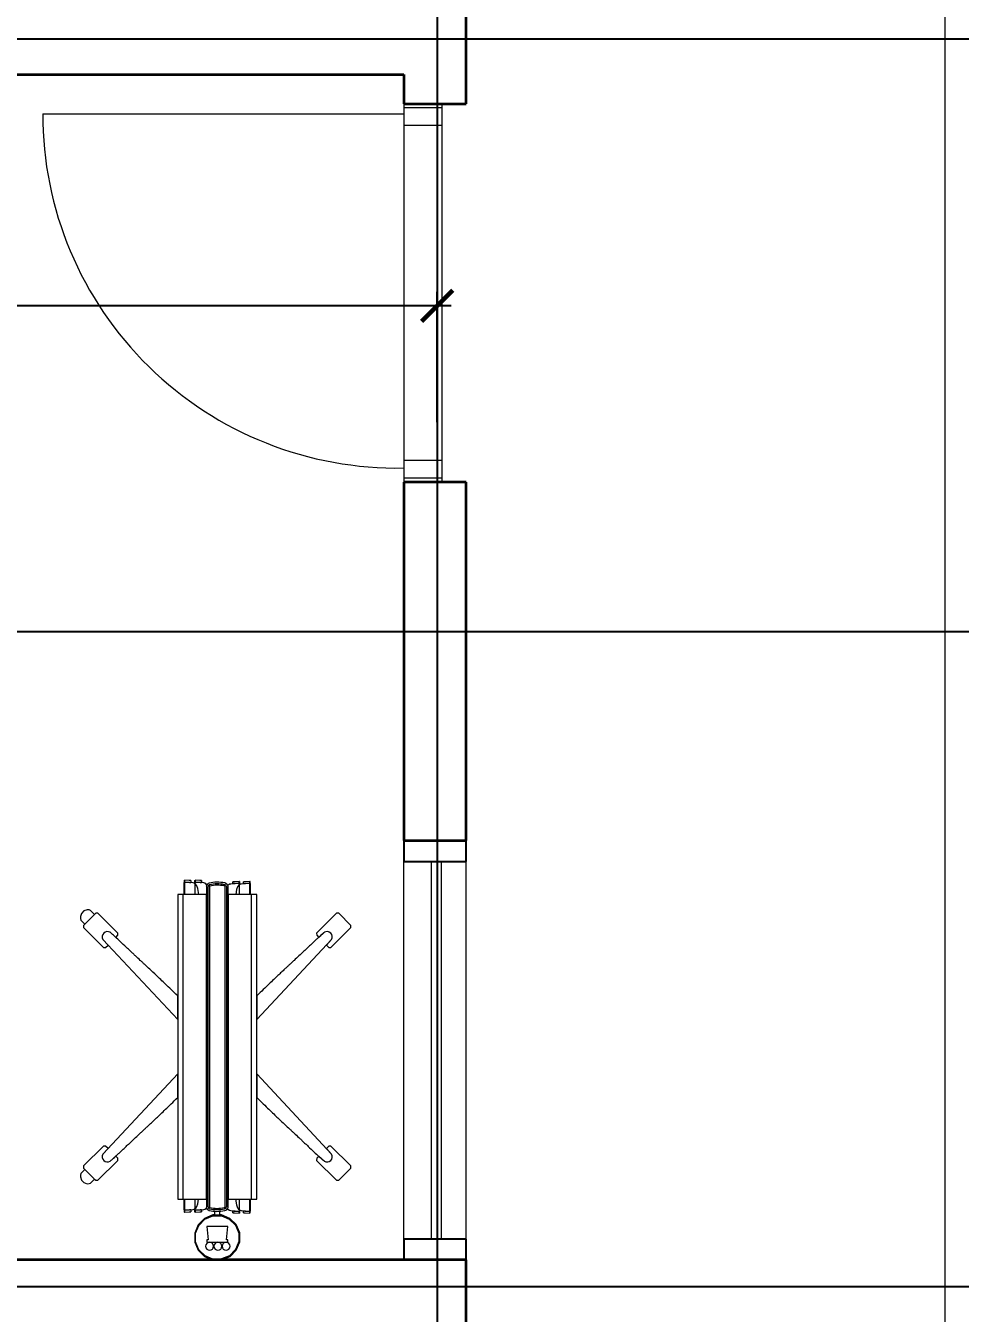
# Model space of a CAD drawing. Header units: inches. Extents: x -6 to 158, y 10 to 161.
# Drawn here: x 30.152 to 32.398, y 88.905 to 92.001 of the extents above; entities that cross this region are included whole.
import ezdxf

# ---------------------------------------------------------------- set-up
doc = ezdxf.new("R2010")
doc.units = ezdxf.units.IN
doc.header["$MEASUREMENT"] = 0
doc.linetypes.add('IMPORT-AI-Linetype-8', pattern=[7811.371918, 4882.107551, -976.421456, 976.421456, -976.421456])
for name, color, linetype, lineweight in [('A-DETL-GENF', 92, 'Continuous', 9), ('A-DOOR', 2, 'Continuous', 9), ('A-GLAZ-CURT', 2, 'Continuous', 9), ('A-GLAZ-CWMG', 2, 'Continuous', 9), ('A-WALL', 5, 'Continuous', 9), ('G-ANNO-SYMB', 111, 'Continuous', 9), ('I-FURN', 2, 'Continuous', 9)]:
    doc.layers.add(name, color=color, linetype=linetype, lineweight=lineweight)
doc.layers.add('HATCH ACERA QUIRIBI', color=33, linetype='FENCELINE1')
doc.layers.add('ZUCA-EJES', color=251, linetype='Continuous')
doc.layers.add('Sector terreno natural', color=7, linetype='Continuous', lineweight=13, true_color=0xa28c7c)
doc.styles.add('DETALLES$0$DETALLES$0$TEXTO GENERAL', font='romans.shx')
doc.linetypes.add('FENCELINE1', pattern='A,0.25,-0.1,[133,ltypeshp.shx,S=0.1,R=0,X=-0.1,Y=0],-0.1,1', length=1.45)
doc.dimstyles.new('DISTRIBUCIÓN$0$PLANTA ARQUITECTONICA$0$STANDARD', dxfattribs={"dimscale": 0, "dimtxt": 0.1, "dimasz": 0.075, "dimexe": 0.0333, "dimexo": 0.0333, "dimgap": 0.0333, "dimtad": 0, "dimtih": 1, "dimtoh": 1, "dimzin": 0, "dimdsep": 46, "dimtxsty": 'DETALLES$0$DETALLES$0$TEXTO GENERAL', "dimblk": 'DISTRIBUCIÓN$0$PLANTA ARQUITECTONICA$0$_ARCHTICK', "dimcen": 0.0333, "dimdle": 0.0333, "dimclrd": 124, "dimclre": 124, "dimclrt": 1, "dimaunit": 1, "dimadec": 0, "dimazin": 0, "dimtfac": 1, "dimtix": 1, "dimtmove": 2, "dimatfit": 3, "dimfxl": 2, "dimtolj": 1, "dimtzin": 0, "dimarcsym": 0})

# ---------------------------------------------------------------- blocks, each defined once
blk = doc.blocks.new('Doors_Door-sets_JELD-WEN_Interior_HP_FS12_FCore_Single_1_0 - 890 x 2090 mm - M9 x M21-327305-Level 1')
at = {"layer": 'A-DETL-GENF', "color": 1}
for p, q in [((430.8, 942.8), (430.8, 75)), ((-403, 75), (-445, 75)), ((-445, 75), (-445, -17)), ((415, 75), (-415, 75)), ((-403, -17), (-403, 75)), ((403, 75), (403, -17)), ((445, 75), (403, 75)), ((445, -17), (445, 75)), ((-445, -17), (-403, -17)), ((-415, -17), (415, -17)), ((403, -17), (445, -17))]:
    blk.add_line(p, q, dxfattribs=at)
blk.add_arc((430.3, 91.5), 851.3, 89.9663, 181.1106, dxfattribs=at)
at = {"layer": 'A-DOOR', "color": 1, "lineweight": 18}
for p, q in [((-445, 75), (-455, 75)), ((-455, 75), (-455, -17)), ((455, 75), (445, 75)), ((455, -17), (455, 75)), ((-455, -17), (-445, -17)), ((445, -17), (455, -17))]:
    blk.add_line(p, q, dxfattribs=at)
blk = doc.blocks.new('HermanMiller_Exclave_EXSB_SmallBoards1 - Eco Board Writeable Pkg 4-V8-Level 1')
at = {"layer": 'I-FURN', "color": 251}
for p, q in [((6.5, -26.1), (5.2, -47)), ((7, -23.5), (6.5, -26.1)), ((7, -23.5), (6.5, -26.1)), ((9.9, -19.6), (7, -23.5)), ((9.9, -19.6), (7, -23.5)), ((11.6, -18.4), (9.9, -19.6)), ((790.8, -23.5), (788, -19.6)), ((790.8, -23.5), (788, -19.6)), ((791.4, -26.1), (790.8, -23.4)), ((791.4, -26.1), (790.8, -23.5)), ((792.6, -47), (791.4, -26.1)), ((0.9, -31.5), (0.1, -46.6)), ((0.1, -46.6), (5.2, -46.6)), ((0.1, -47.2), (5.2, -47.2)), ((0.8, -46.9), (5.2, -46.9)), ((0.9, -31.2), (5.2, -31.2)), ((0.9, -31.2), (0.9, -35.5)), ((5.1, -46.9), (1.6, -46.9)), ((1.6, -46.9), (5, -46.9)), ((2.2, -31.5), (3.4, -31.5)), ((5.2, -34.5), (5.2, -31.2)), ((5.2, -34.5), (5.2, -47.2)), ((5.2, -47), (33.9, -47)), ((8.3, -47.2), (5.2, -47.2)), ((766.6, -47), (792.6, -47)), ((792.6, -47.2), (789.6, -47.2)), ((792.6, -31.2), (792.6, -34.5)), ((792.6, -47.2), (792.6, -34.5)), ((792.6, -46.6), (797.7, -46.6)), ((792.6, -47.2), (797.9, -47.2)), ((792.7, -31.2), (796.9, -31.2)), ((792.7, -46.9), (797, -46.9)), ((796.2, -46.9), (792.7, -46.9)), ((792.8, -46.9), (796.2, -46.9)), ((797.9, -47.2), (796.9, -31.2)), ((796.9, -35.5), (796.9, -31.2)), ((797.7, -46.6), (796.9, -31.5))]:
    blk.add_line(p, q, dxfattribs=at)
at = {"layer": 'I-FURN', "color": 251, "flags": 128}
for points in [[(0.7, -47), (0.7, -47), (0.7, -47), (0.6, -47), (0.6, -47), (0.6, -46.9), (0.6, -46.9), (0.5, -46.9), (0.5, -46.9), (0.5, -46.9), (0.5, -46.9), (0.4, -46.9), (0.4, -46.9), (0.4, -46.9), (0.4, -46.9), (0.4, -46.9), (0.3, -46.8), (0.3, -46.8), (0.3, -46.8), (0.3, -46.8), (0.3, -46.8), (0.3, -46.8), (0.2, -46.7), (0.2, -46.7), (0.2, -46.7), (0.2, -46.7), (0.2, -46.7), (0.2, -46.6)], [(0.7, -47), (0.7, -47), (0.7, -47), (0.8, -47), (0.8, -47), (0.9, -47), (0.9, -47), (1, -47), (1.1, -47), (1.2, -47), (1.3, -47), (1.4, -47), (1.6, -47), (1.7, -47), (1.8, -47), (2, -47), (2.2, -47), (2.4, -47), (2.6, -47), (2.8, -47), (3, -47), (3.2, -47), (3.4, -47), (3.6, -47), (3.9, -47), (4.1, -47), (4.4, -47), (4.6, -47), (4.9, -47), (5.2, -47)], [(5.1, -47), (4.8, -47), (4.6, -47), (4.3, -47), (4.1, -47), (3.8, -47), (3.6, -47), (3.4, -47), (3.1, -47), (2.9, -47), (2.7, -47), (2.5, -47), (2.3, -47), (2.1, -47), (2, -47), (1.8, -47), (1.7, -47), (1.5, -47), (1.4, -47), (1.3, -47), (1.2, -47), (1.1, -47), (1, -47), (0.9, -47), (0.8, -47), (0.8, -47), (0.8, -47), (0.7, -47), (0.7, -47), (0.7, -47)], [(5.7, -31.1), (5.5, -31.1), (5.2, -31.1), (5, -31.1), (4.8, -31.1), (4.5, -31.1), (4.3, -31.1), (4.1, -31.1), (3.9, -31.1), (3.7, -31.1), (3.5, -31.1), (3.3, -31.1), (3.1, -31.1), (3, -31.1), (2.8, -31.1), (2.6, -31.1), (2.5, -31.1), (2.4, -31.1), (2.2, -31.1), (2.1, -31.1), (2, -31.1), (1.9, -31.1), (1.8, -31.1), (1.7, -31.1), (1.7, -31.1), (1.6, -31.1), (1.6, -31.1), (1.5, -31.1), (1.5, -31.1), (1.5, -31.1), (1.5, -31.1)], [(796.4, -31.1), (796.4, -31.1), (796.3, -31.1), (796.3, -31.1), (796.3, -31.1), (796.2, -31.1), (796.2, -31.1), (796.1, -31.1), (796, -31.1), (795.9, -31.1), (795.8, -31.1), (795.7, -31.1), (795.6, -31.1), (795.5, -31.1), (795.4, -31.1), (795.2, -31.1), (795.1, -31.1), (794.9, -31.1), (794.7, -31.1), (794.5, -31.1), (794.3, -31.1), (794.2, -31.1), (794, -31.1), (793.7, -31.1), (793.5, -31.1), (793.3, -31.1), (793.1, -31.1), (792.8, -31.1), (792.6, -31.1), (792.4, -31.1), (792.1, -31.1)], [(792.7, -47), (793, -47), (793.2, -47), (793.5, -47), (793.7, -47), (794, -47), (794.2, -47), (794.5, -47), (794.7, -47), (794.9, -47), (795.1, -47), (795.3, -47), (795.5, -47), (795.7, -47), (795.9, -47), (796, -47), (796.2, -47), (796.3, -47), (796.5, -47), (796.6, -47), (796.7, -47), (796.8, -47), (796.9, -47), (796.9, -47), (797, -47), (797.1, -47), (797.1, -47), (797.1, -47), (797.1, -47), (797.2, -47)], [(797.2, -47), (797.1, -47), (797.1, -47), (797.1, -47), (797.1, -47), (797, -47), (796.9, -47), (796.9, -47), (796.8, -47), (796.7, -47), (796.6, -47), (796.4, -47), (796.3, -47), (796.2, -47), (796, -47), (795.9, -47), (795.7, -47), (795.5, -47), (795.3, -47), (795.1, -47), (794.9, -47), (794.7, -47), (794.5, -47), (794.2, -47), (794, -47), (793.7, -47), (793.5, -47), (793.2, -47), (793, -47), (792.7, -47)], [(797.7, -46.6), (797.7, -46.6), (797.7, -46.7), (797.7, -46.7), (797.7, -46.7), (797.6, -46.7), (797.6, -46.7), (797.6, -46.8), (797.6, -46.8), (797.6, -46.8), (797.6, -46.8), (797.5, -46.8), (797.5, -46.8), (797.5, -46.9), (797.5, -46.9), (797.4, -46.9), (797.4, -46.9), (797.4, -46.9), (797.4, -46.9), (797.4, -46.9), (797.3, -46.9), (797.3, -46.9), (797.3, -46.9), (797.3, -46.9), (797.2, -47), (797.2, -47), (797.2, -47), (797.2, -47), (797.2, -47)]]:
    blk.add_lwpolyline(points, dxfattribs=at)
blk = doc.blocks.new('HermanMiller_Exclave_EXSB_SmallBoards1 - Eco Board Writeable Pkg 4-V9-Level 1')
at = {"layer": 'I-FURN', "color": 251}
for p, q in [((6.5, -26.1), (5.2, -47)), ((7, -23.5), (6.5, -26.1)), ((7, -23.5), (6.5, -26.1)), ((9.9, -19.6), (7, -23.5)), ((8.4, -21.6), (7, -23.5)), ((13.2, -17.4), (9.9, -19.6)), ((19.9, -14.7), (13.2, -17.4)), ((33.9, -12.4), (19.9, -14.7)), ((778, -14.7), (766.6, -12.8)), ((784.7, -17.4), (778, -14.7)), ((788, -19.6), (784.7, -17.4)), ((790.8, -23.5), (788, -19.6)), ((790.8, -23.5), (789.4, -21.6)), ((791.4, -26.1), (790.8, -23.4)), ((791.4, -26.1), (790.8, -23.5)), ((792.6, -47), (791.4, -26.1)), ((0.9, -31.5), (0.1, -46.6)), ((0.1, -46.6), (5.2, -46.6)), ((0.1, -47.2), (5.2, -47.2)), ((0.8, -46.9), (5.2, -46.9)), ((0.9, -31.2), (5.2, -31.2)), ((0.9, -31.2), (0.9, -35.5)), ((5.1, -46.9), (1.6, -46.9)), ((1.6, -46.9), (5, -46.9)), ((2.2, -31.5), (3.4, -31.5)), ((5.2, -34.5), (5.2, -31.2)), ((5.2, -34.5), (5.2, -47.2)), ((5.2, -47), (33.9, -47)), ((33.9, -47.2), (5.2, -47.2)), ((766.6, -47), (792.6, -47)), ((792.6, -47.2), (766.6, -47.2)), ((792.6, -31.2), (792.6, -34.5)), ((792.6, -47.2), (792.6, -34.5)), ((792.6, -46.6), (797.7, -46.6)), ((792.6, -47.2), (797.9, -47.2)), ((792.7, -31.2), (796.9, -31.2)), ((792.7, -46.9), (797, -46.9)), ((796.2, -46.9), (792.7, -46.9)), ((792.8, -46.9), (796.2, -46.9)), ((797.9, -47.2), (796.9, -31.2)), ((796.9, -35.5), (796.9, -31.2)), ((797.7, -46.6), (796.9, -31.5))]:
    blk.add_line(p, q, dxfattribs=at)
at = {"layer": 'I-FURN', "color": 251, "flags": 128}
for points in [[(0.7, -47), (0.7, -47), (0.7, -47), (0.6, -47), (0.6, -47), (0.6, -46.9), (0.6, -46.9), (0.5, -46.9), (0.5, -46.9), (0.5, -46.9), (0.5, -46.9), (0.4, -46.9), (0.4, -46.9), (0.4, -46.9), (0.4, -46.9), (0.4, -46.9), (0.3, -46.8), (0.3, -46.8), (0.3, -46.8), (0.3, -46.8), (0.3, -46.8), (0.3, -46.8), (0.2, -46.7), (0.2, -46.7), (0.2, -46.7), (0.2, -46.7), (0.2, -46.7), (0.2, -46.6)], [(0.7, -47), (0.7, -47), (0.7, -47), (0.8, -47), (0.8, -47), (0.9, -47), (0.9, -47), (1, -47), (1.1, -47), (1.2, -47), (1.3, -47), (1.4, -47), (1.6, -47), (1.7, -47), (1.8, -47), (2, -47), (2.2, -47), (2.4, -47), (2.6, -47), (2.8, -47), (3, -47), (3.2, -47), (3.4, -47), (3.6, -47), (3.9, -47), (4.1, -47), (4.4, -47), (4.6, -47), (4.9, -47), (5.2, -47)], [(5.1, -47), (4.8, -47), (4.6, -47), (4.3, -47), (4.1, -47), (3.8, -47), (3.6, -47), (3.4, -47), (3.1, -47), (2.9, -47), (2.7, -47), (2.5, -47), (2.3, -47), (2.1, -47), (2, -47), (1.8, -47), (1.7, -47), (1.5, -47), (1.4, -47), (1.3, -47), (1.2, -47), (1.1, -47), (1, -47), (0.9, -47), (0.8, -47), (0.8, -47), (0.8, -47), (0.7, -47), (0.7, -47), (0.7, -47)], [(5.7, -31.1), (5.5, -31.1), (5.2, -31.1), (5, -31.1), (4.8, -31.1), (4.5, -31.1), (4.3, -31.1), (4.1, -31.1), (3.9, -31.1), (3.7, -31.1), (3.5, -31.1), (3.3, -31.1), (3.1, -31.1), (3, -31.1), (2.8, -31.1), (2.6, -31.1), (2.5, -31.1), (2.4, -31.1), (2.2, -31.1), (2.1, -31.1), (2, -31.1), (1.9, -31.1), (1.8, -31.1), (1.7, -31.1), (1.7, -31.1), (1.6, -31.1), (1.6, -31.1), (1.5, -31.1), (1.5, -31.1), (1.5, -31.1), (1.5, -31.1)], [(796.4, -31.1), (796.4, -31.1), (796.3, -31.1), (796.3, -31.1), (796.3, -31.1), (796.2, -31.1), (796.2, -31.1), (796.1, -31.1), (796, -31.1), (795.9, -31.1), (795.8, -31.1), (795.7, -31.1), (795.6, -31.1), (795.5, -31.1), (795.4, -31.1), (795.2, -31.1), (795.1, -31.1), (794.9, -31.1), (794.7, -31.1), (794.5, -31.1), (794.3, -31.1), (794.2, -31.1), (794, -31.1), (793.7, -31.1), (793.5, -31.1), (793.3, -31.1), (793.1, -31.1), (792.8, -31.1), (792.6, -31.1), (792.4, -31.1), (792.1, -31.1)], [(792.7, -47), (793, -47), (793.2, -47), (793.5, -47), (793.7, -47), (794, -47), (794.2, -47), (794.5, -47), (794.7, -47), (794.9, -47), (795.1, -47), (795.3, -47), (795.5, -47), (795.7, -47), (795.9, -47), (796, -47), (796.2, -47), (796.3, -47), (796.5, -47), (796.6, -47), (796.7, -47), (796.8, -47), (796.9, -47), (796.9, -47), (797, -47), (797.1, -47), (797.1, -47), (797.1, -47), (797.1, -47), (797.2, -47)], [(797.2, -47), (797.1, -47), (797.1, -47), (797.1, -47), (797.1, -47), (797, -47), (796.9, -47), (796.9, -47), (796.8, -47), (796.7, -47), (796.6, -47), (796.4, -47), (796.3, -47), (796.2, -47), (796, -47), (795.9, -47), (795.7, -47), (795.5, -47), (795.3, -47), (795.1, -47), (794.9, -47), (794.7, -47), (794.5, -47), (794.2, -47), (794, -47), (793.7, -47), (793.5, -47), (793.2, -47), (793, -47), (792.7, -47)], [(797.7, -46.6), (797.7, -46.6), (797.7, -46.7), (797.7, -46.7), (797.7, -46.7), (797.6, -46.7), (797.6, -46.7), (797.6, -46.8), (797.6, -46.8), (797.6, -46.8), (797.6, -46.8), (797.5, -46.8), (797.5, -46.8), (797.5, -46.9), (797.5, -46.9), (797.4, -46.9), (797.4, -46.9), (797.4, -46.9), (797.4, -46.9), (797.4, -46.9), (797.3, -46.9), (797.3, -46.9), (797.3, -46.9), (797.3, -46.9), (797.2, -47), (797.2, -47), (797.2, -47), (797.2, -47), (797.2, -47)]]:
    blk.add_lwpolyline(points, dxfattribs=at)
blk = doc.blocks.new('HermanMiller_Exclave_EXSB_SmallBoards1 - White Board Pkg 1-601955-Level 1')
at = {"layer": 'I-FURN', "color": 251}
for p, q in [((6.5, -26.1), (5.2, -47)), ((7, -23.5), (6.5, -26.1)), ((7, -23.5), (6.5, -26.1)), ((9.9, -19.6), (7, -23.5)), ((8.4, -21.6), (7, -23.5)), ((13.2, -17.4), (9.9, -19.6)), ((19.9, -14.7), (13.2, -17.4)), ((33.9, -12.4), (19.9, -14.7)), ((778, -14.7), (766.6, -12.8)), ((784.7, -17.4), (778, -14.7)), ((788, -19.6), (784.7, -17.4)), ((790.8, -23.5), (788, -19.6)), ((790.8, -23.5), (789.4, -21.6)), ((791.4, -26.1), (790.8, -23.4)), ((791.4, -26.1), (790.8, -23.5)), ((792.6, -47), (791.4, -26.1)), ((0.9, -31.5), (0.1, -46.6)), ((0.1, -46.6), (5.2, -46.6)), ((0.1, -47.2), (5.2, -47.2)), ((0.8, -46.9), (5.2, -46.9)), ((0.9, -31.2), (5.2, -31.2)), ((0.9, -31.2), (0.9, -35.5)), ((5.1, -46.9), (1.6, -46.9)), ((1.6, -46.9), (5, -46.9)), ((5.2, -34.5), (5.2, -31.2)), ((5.2, -34.5), (5.2, -47.2)), ((5.2, -47), (33.9, -47)), ((33.9, -47.2), (5.2, -47.2)), ((766.6, -47), (792.6, -47)), ((792.6, -47.2), (766.6, -47.2)), ((792.6, -31.2), (792.6, -34.5)), ((792.6, -47.2), (792.6, -34.5)), ((792.6, -46.6), (797.7, -46.6)), ((792.7, -31.2), (796.9, -31.2)), ((793.6, -47.2), (797.9, -47.2)), ((793.8, -46.9), (797, -46.9)), ((796.2, -46.9), (793.8, -46.9)), ((793.8, -46.9), (796.2, -46.9)), ((794.4, -31.5), (795.5, -31.5)), ((797.9, -47.2), (796.9, -31.2)), ((796.9, -35.5), (796.9, -31.2)), ((797.7, -46.6), (796.9, -31.5))]:
    blk.add_line(p, q, dxfattribs=at)
at = {"layer": 'I-FURN', "color": 251, "flags": 128}
for points in [[(0.7, -47), (0.7, -47), (0.7, -47), (0.6, -47), (0.6, -47), (0.6, -46.9), (0.6, -46.9), (0.5, -46.9), (0.5, -46.9), (0.5, -46.9), (0.5, -46.9), (0.4, -46.9), (0.4, -46.9), (0.4, -46.9), (0.4, -46.9), (0.4, -46.9), (0.3, -46.8), (0.3, -46.8), (0.3, -46.8), (0.3, -46.8), (0.3, -46.8), (0.3, -46.8), (0.2, -46.7), (0.2, -46.7), (0.2, -46.7), (0.2, -46.7), (0.2, -46.7), (0.2, -46.6)], [(0.7, -47), (0.7, -47), (0.7, -47), (0.8, -47), (0.8, -47), (0.9, -47), (0.9, -47), (1, -47), (1.1, -47), (1.2, -47), (1.3, -47), (1.4, -47), (1.6, -47), (1.7, -47), (1.8, -47), (2, -47), (2.2, -47), (2.4, -47), (2.6, -47), (2.8, -47), (3, -47), (3.2, -47), (3.4, -47), (3.6, -47), (3.9, -47), (4.1, -47), (4.4, -47), (4.6, -47), (4.9, -47), (5.2, -47)], [(5.1, -47), (4.8, -47), (4.6, -47), (4.3, -47), (4.1, -47), (3.8, -47), (3.6, -47), (3.4, -47), (3.1, -47), (2.9, -47), (2.7, -47), (2.5, -47), (2.3, -47), (2.1, -47), (2, -47), (1.8, -47), (1.7, -47), (1.5, -47), (1.4, -47), (1.3, -47), (1.2, -47), (1.1, -47), (1, -47), (0.9, -47), (0.8, -47), (0.8, -47), (0.8, -47), (0.7, -47), (0.7, -47), (0.7, -47)], [(5.7, -31.1), (5.5, -31.1), (5.2, -31.1), (5, -31.1), (4.8, -31.1), (4.5, -31.1), (4.3, -31.1), (4.1, -31.1), (3.9, -31.1), (3.7, -31.1), (3.5, -31.1), (3.3, -31.1), (3.1, -31.1), (3, -31.1), (2.8, -31.1), (2.6, -31.1), (2.5, -31.1), (2.4, -31.1), (2.2, -31.1), (2.1, -31.1), (2, -31.1), (1.9, -31.1), (1.8, -31.1), (1.7, -31.1), (1.7, -31.1), (1.6, -31.1), (1.6, -31.1), (1.5, -31.1), (1.5, -31.1), (1.5, -31.1), (1.5, -31.1)], [(796.4, -31.1), (796.4, -31.1), (796.3, -31.1), (796.3, -31.1), (796.3, -31.1), (796.2, -31.1), (796.2, -31.1), (796.1, -31.1), (796, -31.1), (795.9, -31.1), (795.8, -31.1), (795.7, -31.1), (795.6, -31.1), (795.5, -31.1), (795.4, -31.1), (795.2, -31.1), (795.1, -31.1), (794.9, -31.1), (794.7, -31.1), (794.5, -31.1), (794.3, -31.1), (794.2, -31.1), (794, -31.1), (793.7, -31.1), (793.5, -31.1), (793.3, -31.1), (793.1, -31.1), (792.8, -31.1), (792.6, -31.1), (792.4, -31.1), (792.1, -31.1)], [(792.7, -47), (793, -47), (793.2, -47), (793.5, -47), (793.7, -47), (794, -47), (794.2, -47), (794.5, -47), (794.7, -47), (794.9, -47), (795.1, -47), (795.3, -47), (795.5, -47), (795.7, -47), (795.9, -47), (796, -47), (796.2, -47), (796.3, -47), (796.5, -47), (796.6, -47), (796.7, -47), (796.8, -47), (796.9, -47), (796.9, -47), (797, -47), (797.1, -47), (797.1, -47), (797.1, -47), (797.1, -47), (797.2, -47)], [(797.2, -47), (797.1, -47), (797.1, -47), (797.1, -47), (797.1, -47), (797, -47), (796.9, -47), (796.9, -47), (796.8, -47), (796.7, -47), (796.6, -47), (796.4, -47), (796.3, -47), (796.2, -47), (796, -47), (795.9, -47), (795.7, -47), (795.5, -47), (795.3, -47), (795.1, -47), (794.9, -47), (794.7, -47), (794.5, -47), (794.2, -47), (794, -47), (793.7, -47), (793.5, -47), (793.2, -47), (793, -47), (792.7, -47)], [(797.7, -46.6), (797.7, -46.6), (797.7, -46.7), (797.7, -46.7), (797.7, -46.7), (797.6, -46.7), (797.6, -46.7), (797.6, -46.8), (797.6, -46.8), (797.6, -46.8), (797.6, -46.8), (797.5, -46.8), (797.5, -46.8), (797.5, -46.9), (797.5, -46.9), (797.4, -46.9), (797.4, -46.9), (797.4, -46.9), (797.4, -46.9), (797.4, -46.9), (797.3, -46.9), (797.3, -46.9), (797.3, -46.9), (797.3, -46.9), (797.2, -47), (797.2, -47), (797.2, -47), (797.2, -47), (797.2, -47)]]:
    blk.add_lwpolyline(points, dxfattribs=at)
blk = doc.blocks.new('HermanMiller_Exclave_EXSB_SmallBoards1 - White Board Pkg 1-V10-Level 1')
at = {"layer": 'I-FURN', "color": 251}
for p, q in [((6.5, -26.1), (5.2, -47)), ((7, -23.5), (6.5, -26.1)), ((7, -23.5), (6.5, -26.1)), ((9.9, -19.6), (7, -23.5)), ((9.1, -20.7), (7, -23.5)), ((10.8, -19), (9.9, -19.6)), ((790.8, -23.5), (788, -19.6)), ((790.8, -23.5), (788, -19.6)), ((791.4, -26.1), (790.8, -23.4)), ((791.4, -26.1), (790.8, -23.5)), ((792.6, -47), (791.4, -26.1)), ((0.9, -31.5), (0.1, -46.6)), ((0.1, -46.6), (5.2, -46.6)), ((0.1, -47.2), (5.2, -47.2)), ((0.8, -46.9), (5.2, -46.9)), ((0.9, -31.2), (5.2, -31.2)), ((0.9, -31.2), (0.9, -35.5)), ((5.1, -46.9), (1.6, -46.9)), ((1.6, -46.9), (5, -46.9)), ((5.2, -34.5), (5.2, -31.2)), ((5.2, -34.5), (5.2, -47.2)), ((5.2, -47), (33.9, -47)), ((8.3, -47.2), (5.2, -47.2)), ((766.6, -47), (792.6, -47)), ((792.6, -47.2), (789.6, -47.2)), ((792.6, -31.2), (792.6, -34.5)), ((792.6, -47.2), (792.6, -34.5)), ((792.6, -46.6), (797.7, -46.6)), ((792.7, -31.2), (796.9, -31.2)), ((793.6, -47.2), (797.9, -47.2)), ((793.8, -46.9), (797, -46.9)), ((796.2, -46.9), (793.8, -46.9)), ((793.8, -46.9), (796.2, -46.9)), ((794.4, -31.5), (795.5, -31.5)), ((797.9, -47.2), (796.9, -31.2)), ((796.9, -35.5), (796.9, -31.2)), ((797.7, -46.6), (796.9, -31.5))]:
    blk.add_line(p, q, dxfattribs=at)
at = {"layer": 'I-FURN', "color": 251, "flags": 128}
for points in [[(0.7, -47), (0.7, -47), (0.7, -47), (0.6, -47), (0.6, -47), (0.6, -46.9), (0.6, -46.9), (0.5, -46.9), (0.5, -46.9), (0.5, -46.9), (0.5, -46.9), (0.4, -46.9), (0.4, -46.9), (0.4, -46.9), (0.4, -46.9), (0.4, -46.9), (0.3, -46.8), (0.3, -46.8), (0.3, -46.8), (0.3, -46.8), (0.3, -46.8), (0.3, -46.8), (0.2, -46.7), (0.2, -46.7), (0.2, -46.7), (0.2, -46.7), (0.2, -46.7), (0.2, -46.6)], [(0.7, -47), (0.7, -47), (0.7, -47), (0.8, -47), (0.8, -47), (0.9, -47), (0.9, -47), (1, -47), (1.1, -47), (1.2, -47), (1.3, -47), (1.4, -47), (1.6, -47), (1.7, -47), (1.8, -47), (2, -47), (2.2, -47), (2.4, -47), (2.6, -47), (2.8, -47), (3, -47), (3.2, -47), (3.4, -47), (3.6, -47), (3.9, -47), (4.1, -47), (4.4, -47), (4.6, -47), (4.9, -47), (5.2, -47)], [(5.1, -47), (4.8, -47), (4.6, -47), (4.3, -47), (4.1, -47), (3.8, -47), (3.6, -47), (3.4, -47), (3.1, -47), (2.9, -47), (2.7, -47), (2.5, -47), (2.3, -47), (2.1, -47), (2, -47), (1.8, -47), (1.7, -47), (1.5, -47), (1.4, -47), (1.3, -47), (1.2, -47), (1.1, -47), (1, -47), (0.9, -47), (0.8, -47), (0.8, -47), (0.8, -47), (0.7, -47), (0.7, -47), (0.7, -47)], [(5.7, -31.1), (5.5, -31.1), (5.2, -31.1), (5, -31.1), (4.8, -31.1), (4.5, -31.1), (4.3, -31.1), (4.1, -31.1), (3.9, -31.1), (3.7, -31.1), (3.5, -31.1), (3.3, -31.1), (3.1, -31.1), (3, -31.1), (2.8, -31.1), (2.6, -31.1), (2.5, -31.1), (2.4, -31.1), (2.2, -31.1), (2.1, -31.1), (2, -31.1), (1.9, -31.1), (1.8, -31.1), (1.7, -31.1), (1.7, -31.1), (1.6, -31.1), (1.6, -31.1), (1.5, -31.1), (1.5, -31.1), (1.5, -31.1), (1.5, -31.1)], [(796.4, -31.1), (796.4, -31.1), (796.3, -31.1), (796.3, -31.1), (796.3, -31.1), (796.2, -31.1), (796.2, -31.1), (796.1, -31.1), (796, -31.1), (795.9, -31.1), (795.8, -31.1), (795.7, -31.1), (795.6, -31.1), (795.5, -31.1), (795.4, -31.1), (795.2, -31.1), (795.1, -31.1), (794.9, -31.1), (794.7, -31.1), (794.5, -31.1), (794.3, -31.1), (794.2, -31.1), (794, -31.1), (793.7, -31.1), (793.5, -31.1), (793.3, -31.1), (793.1, -31.1), (792.8, -31.1), (792.6, -31.1), (792.4, -31.1), (792.1, -31.1)], [(792.7, -47), (793, -47), (793.2, -47), (793.5, -47), (793.7, -47), (794, -47), (794.2, -47), (794.5, -47), (794.7, -47), (794.9, -47), (795.1, -47), (795.3, -47), (795.5, -47), (795.7, -47), (795.9, -47), (796, -47), (796.2, -47), (796.3, -47), (796.5, -47), (796.6, -47), (796.7, -47), (796.8, -47), (796.9, -47), (796.9, -47), (797, -47), (797.1, -47), (797.1, -47), (797.1, -47), (797.1, -47), (797.2, -47)], [(797.2, -47), (797.1, -47), (797.1, -47), (797.1, -47), (797.1, -47), (797, -47), (796.9, -47), (796.9, -47), (796.8, -47), (796.7, -47), (796.6, -47), (796.4, -47), (796.3, -47), (796.2, -47), (796, -47), (795.9, -47), (795.7, -47), (795.5, -47), (795.3, -47), (795.1, -47), (794.9, -47), (794.7, -47), (794.5, -47), (794.2, -47), (794, -47), (793.7, -47), (793.5, -47), (793.2, -47), (793, -47), (792.7, -47)], [(797.7, -46.6), (797.7, -46.6), (797.7, -46.7), (797.7, -46.7), (797.7, -46.7), (797.6, -46.7), (797.6, -46.7), (797.6, -46.8), (797.6, -46.8), (797.6, -46.8), (797.6, -46.8), (797.5, -46.8), (797.5, -46.8), (797.5, -46.9), (797.5, -46.9), (797.4, -46.9), (797.4, -46.9), (797.4, -46.9), (797.4, -46.9), (797.4, -46.9), (797.3, -46.9), (797.3, -46.9), (797.3, -46.9), (797.3, -46.9), (797.2, -47), (797.2, -47), (797.2, -47), (797.2, -47), (797.2, -47)]]:
    blk.add_lwpolyline(points, dxfattribs=at)
blk = doc.blocks.new('HermanMiller_Exclave_EXMK_MarkerandEraserKit - One Kit-601965-Level 1')
at = {"layer": 'I-FURN', "color": 251}
for p, q in [((13.4, -28.3), (-6.6, -36.7)), ((-5.3, -38.6), (13.6, -30.7)), ((17.8, -28.3), (13.4, -28.3)), ((13.6, -30.7), (34.2, -30.6)), ((17.8, -18.9), (17.8, -28.3)), ((17.8, -28.3), (30.5, -28.3)), ((30.5, -28.3), (30.5, -18.9)), ((34.7, -28.3), (30.5, -28.3)), ((34.2, -30.6), (53.3, -38.4)), ((54.6, -36.5), (34.7, -28.3)), ((-21.8, -52), (-29.9, -71.9)), ((-27.6, -72.3), (-19.8, -53.3)), ((-6.6, -36.7), (-21.8, -52)), ((-19.8, -53.3), (-5.3, -38.6)), ((50, -56), (-1, -56)), ((-1, -56), (2.2, -87.8)), ((46.7, -87.8), (50, -56)), ((53.3, -38.4), (67.9, -52.9)), ((69.9, -51.6), (54.6, -36.5)), ((67.9, -52.9), (75.9, -71.9)), ((78.2, -71.4), (69.9, -51.6)), ((-29.9, -71.9), (-29.8, -93.4)), ((-27.6, -92.9), (-27.6, -72.3)), ((2.2, -87.8), (-1, -87.8)), ((-1, -87.8), (-1, -94.1)), ((49.8, -87.8), (46.7, -87.8)), ((49.8, -94.1), (49.8, -87.8)), ((76, -92.5), (68.2, -111.6)), ((75.9, -71.9), (76, -92.5)), ((78.3, -92.9), (78.2, -71.4)), ((-29.8, -93.4), (-21.5, -113.2)), ((-19.6, -111.9), (-27.6, -92.9)), ((-21.5, -113.2), (-6.2, -128.4)), ((-5, -126.4), (-19.6, -111.9)), ((-2.9, -100), (-3.6, -103.7)), ((-3.6, -103.7), (-2.9, -107.3)), ((-0.8, -96.9), (-2.9, -100)), ((-2.9, -107.3), (-0.8, -110.4)), ((-1, -94.1), (49.8, -94.1)), ((2.3, -94.9), (-0.8, -96.9)), ((-0.8, -110.4), (2.3, -112.5)), ((5.9, -94.1), (2.3, -94.9)), ((2.3, -112.5), (5.9, -113.2)), ((9.6, -94.9), (5.9, -94.1)), ((5.9, -113.2), (9.6, -112.5)), ((12.7, -96.9), (9.6, -94.9)), ((9.6, -112.5), (12.7, -110.4)), ((14.7, -100), (12.7, -96.9)), ((12.7, -110.4), (14.7, -107.3)), ((15.4, -103.7), (14.7, -100)), ((14.7, -107.3), (15.4, -103.7)), ((17.2, -100), (16.4, -103.7)), ((16.4, -103.7), (17.2, -107.3)), ((19.2, -96.9), (17.2, -100)), ((17.2, -107.3), (19.2, -110.4)), ((22.3, -94.9), (19.2, -96.9)), ((19.2, -110.4), (22.3, -112.5)), ((26, -94.1), (22.3, -94.9)), ((22.3, -112.5), (26, -113.2)), ((29.6, -94.9), (26, -94.1)), ((26, -113.2), (29.6, -112.5)), ((32.7, -96.9), (29.6, -94.9)), ((29.6, -112.5), (32.7, -110.4)), ((34.8, -100), (32.7, -96.9)), ((32.7, -110.4), (34.8, -107.3)), ((35.5, -103.7), (34.8, -100)), ((34.8, -107.3), (35.5, -103.7)), ((36.7, -100), (36, -103.7)), ((36, -103.7), (36.7, -107.3)), ((38.8, -96.9), (36.7, -100)), ((36.7, -107.3), (38.8, -110.4)), ((41.9, -94.9), (38.8, -96.9)), ((38.8, -110.4), (41.9, -112.5)), ((45.5, -94.1), (41.9, -94.9)), ((41.9, -112.5), (45.5, -113.2)), ((49.2, -94.9), (45.5, -94.1)), ((45.5, -113.2), (49.2, -112.5)), ((52.3, -96.9), (49.2, -94.9)), ((49.2, -112.5), (52.3, -110.4)), ((54.3, -100), (52.3, -96.9)), ((52.3, -110.4), (54.3, -107.3)), ((68.2, -111.6), (53.7, -126.2)), ((55, -103.7), (54.3, -100)), ((54.3, -107.3), (55, -103.7)), ((55, -128.1), (70.1, -112.8)), ((70.1, -112.8), (78.3, -92.9)), ((-6.2, -128.4), (13.1, -136.3)), ((14.1, -134.2), (-5, -126.4)), ((34.7, -134.1), (14.1, -134.2)), ((53.7, -126.2), (34.7, -134.1)), ((35.5, -136.3), (55, -128.1))]:
    blk.add_line(p, q, dxfattribs=at)
blk = doc.blocks.new('HermanMiller_Exclave_EXSC_SmallMobileCartMagneticWhiteboard - Mobile Cart-601971-Level 1')
at = {"layer": 'I-FURN', "color": 251}
for p, q in [((-291.8, 321.2), (-321, 292)), ((-286.5, 321.3), (-291.8, 321.2)), ((-238.7, 273.5), (-286.5, 321.3)), ((286.5, 321.3), (238.7, 273.5)), ((291.8, 321.2), (286.5, 321.3)), ((321, 292), (291.8, 321.2)), ((-321, 292), (-321.1, 286.7)), ((-321.1, 286.7), (-273.3, 238.9)), ((273.3, 238.9), (321.1, 286.7)), ((321.1, 286.7), (321, 292)), ((-263.1, 243.9), (-275.2, 257.6)), ((-258, 274.8), (-244.7, 262.4)), ((-65.2, 95), (-258, 274.8)), ((-244.7, 262.4), (-238.9, 268.2)), ((-238.9, 268.2), (-238.7, 273.5)), ((258, 274.8), (65.2, 95)), ((238.7, 273.5), (238.9, 268.2)), ((238.9, 268.2), (244.7, 262.4)), ((244.7, 262.4), (258, 274.8)), ((275.2, 257.6), (263.1, 243.9)), ((-273.3, 238.9), (-268, 239.1)), ((-268, 239.1), (-263.1, 243.9)), ((263.1, 243.9), (268, 239.1)), ((268, 239.1), (273.3, 238.9)), ((366.3, 95), (-366.3, 95)), ((-366.3, 95), (-366.3, 26.1)), ((-122.3, 95), (-65.2, 95)), ((65.2, 95), (122.3, 95)), ((366.3, 26.1), (366.3, 95)), ((-366.3, 82), (366.3, 82)), ((385.4, 26.1), (-385.4, 26.1)), ((-385.2, 22), (385.2, 22)), ((384.9, 18.9), (-384.9, 18.9)), ((-366.3, 26.1), (366.3, 26.1)), ((-385.4, -26.1), (385.4, -26.1)), ((385.3, -22), (-385.3, -22)), ((-385.1, -18.9), (385.1, -18.9)), ((366.3, -26.1), (-366.3, -26.1)), ((-366.3, -26.1), (-366.3, -95)), ((366.3, -95), (366.3, -26.1)), ((366.3, -82), (-366.3, -82)), ((-366.3, -95), (366.3, -95)), ((-258, -274.8), (-65.2, -95)), ((-65.2, -95), (-122.3, -95)), ((122.3, -95), (65.2, -95)), ((65.2, -95), (258, -274.8)), ((-273.3, -238.9), (-321.1, -286.7)), ((-275.2, -257.6), (-263.1, -243.9)), ((-268, -239.1), (-273.3, -238.9)), ((-263.1, -243.9), (-268, -239.1)), ((268, -239.1), (263.1, -243.9)), ((263.1, -243.9), (275.2, -257.6)), ((273.3, -238.9), (268, -239.1)), ((321.1, -286.7), (273.3, -238.9)), ((-286.5, -321.3), (-238.7, -273.5)), ((-244.7, -262.4), (-258, -274.8)), ((-238.9, -268.2), (-244.7, -262.4)), ((-238.7, -273.5), (-238.9, -268.2)), ((238.9, -268.2), (238.7, -273.5)), ((238.7, -273.5), (286.5, -321.3)), ((244.7, -262.4), (238.9, -268.2)), ((258, -274.8), (244.7, -262.4)), ((-329.1, -308.1), (-329.2, -312.7)), ((-327.8, -304.4), (-329.1, -308.1)), ((-318.2, -294.8), (-327.8, -304.4)), ((-321.1, -286.7), (-321, -292)), ((-321, -292), (-318.2, -294.8)), ((-318.2, -294.8), (-295.1, -317.8)), ((295.1, -317.8), (317.6, -295.4)), ((318.2, -294.8), (321, -292)), ((327.8, -304.4), (318.2, -294.8)), ((321, -292), (321.1, -286.7)), ((329.1, -308.1), (327.8, -304.4)), ((329.2, -312.7), (329.1, -308.1)), ((-329.2, -312.7), (-326.5, -320.2)), ((-326.5, -320.2), (-320.6, -326.1)), ((-320.6, -326.1), (-313.1, -328.9)), ((-313.1, -328.9), (-308.4, -328.8)), ((-308.4, -328.8), (-304.7, -327.5)), ((-304.7, -327.5), (-295.1, -317.8)), ((-295.1, -317.8), (-291.8, -321.2)), ((-291.8, -321.2), (-286.5, -321.3)), ((286.5, -321.3), (291.8, -321.2)), ((291.8, -321.2), (295.1, -317.8)), ((295.1, -317.8), (304.7, -327.5)), ((304.7, -327.5), (308.4, -328.8)), ((308.4, -328.8), (313.1, -328.9)), ((313.1, -328.9), (320.6, -326.1)), ((320.6, -326.1), (326.5, -320.2)), ((326.5, -320.2), (329.2, -312.7))]:
    blk.add_line(p, q, dxfattribs=at)
for centre, radius, start, end in [((-264.5, 264), 12.5, 58.9754, 211.0246), ((-264.5, 264), 12.5, 58.9754, 211.0246), ((264.5, 264), 12.5, 328.9754, 121.0246), ((264.5, 264), 12.5, 328.9754, 121.0246), ((-311.8, 0.3), 83.9, 167.7477, 193.5968), ((-384.4, 16.7), 9.48, 96.0106, 171.6938), ((-311.8, 0.3), 79.8, 167.6325, 193.5968), ((-384.4, 16.7), 5.36, 98.0082, 173.0153), ((-311.8, 0.3), 76.7, 167.5014, 193.5968), ((-384.4, 16.7), 2.26, 102.3452, 175.9606), ((384.4, 16.7), 2.26, 4.0394, 77.6548), ((384.4, 16.7), 5.36, 6.9847, 81.9918), ((384.4, 16.7), 9.48, 8.3062, 83.9894), ((311.8, 0.3), 76.7, 346.4032, 12.4986), ((311.8, 0.3), 79.8, 346.4032, 12.3675), ((311.8, 0.3), 83.9, 346.4032, 12.2523), ((-384.8, -17.4), 8.78, 193.5968, 266.1558), ((-384.8, -17.4), 8.78, 229.8732, 242.758), ((-384.8, -17.4), 4.66, 193.5968, 264.7142), ((-384.8, -17.4), 1.56, 193.5968, 260.861), ((384.8, -17.4), 1.56, 279.139, 346.4032), ((384.8, -17.4), 4.66, 275.2858, 346.4032), ((384.8, -17.4), 8.78, 273.8442, 346.4032), ((-264.5, -264), 12.5, 148.9754, 301.0246), ((-264.5, -264), 12.5, 148.9754, 301.0246), ((264.5, -264), 12.5, 238.9754, 31.0246), ((264.5, -264), 12.5, 238.9754, 31.0246)]:
    blk.add_arc(centre, radius, start, end, dxfattribs=at)
for points, knots in [([(-275.2, 257.6), (-275.2, 257.5), (-274.8, 256.9), (-273, 254.8), (-270.2, 251.6), (-266.3, 247.3), (-261.3, 242), (-255.6, 235.8), (-249.3, 229.1), (-242.7, 222.1), (-236.1, 215.2), (-227.8, 206.3), (-218.2, 196), (-209.4, 186.6), (-202.6, 179.3), (-197.6, 174), (-192.3, 168.3), (-186.4, 161.9), (-179.5, 154.6), (-171.4, 146.1), (-161.9, 136.1), (-150.7, 124.5), (-137.7, 111), (-127.7, 100.6), (-122.3, 95)], [0, 0, 0, 0, 0.041667, 0.083333, 0.125, 0.166667, 0.208333, 0.25, 0.291667, 0.333333, 0.375, 0.416667, 0.5, 0.583333, 0.625, 0.666667, 0.708333, 0.75, 0.791667, 0.833333, 0.875, 0.916667, 0.958333, 1, 1, 1, 1]), ([(122.3, 95), (127.7, 100.6), (137.7, 111), (155, 129), (172.1, 146.8), (186.9, 162.4), (196, 172.2), (202.6, 179.3), (209.4, 186.6), (216.4, 194.1), (223.9, 202.2), (229.9, 208.5), (236.1, 215.2), (244.9, 224.5), (255.8, 236.1), (266.8, 247.9), (272.4, 254.1), (274.8, 256.9), (275.2, 257.5), (275.2, 257.6)], [0, 0, 0, 0, 0.041667, 0.083333, 0.166667, 0.25, 0.333333, 0.375, 0.416667, 0.5, 0.541667, 0.583333, 0.625, 0.666667, 0.75, 0.833333, 0.916667, 0.958333, 1, 1, 1, 1]), ([(-122.3, -95), (-127.7, -100.6), (-137.7, -111), (-155, -129), (-172.1, -146.8), (-186.9, -162.4), (-196, -172.2), (-202.6, -179.3), (-209.4, -186.6), (-216.4, -194.1), (-223.9, -202.2), (-229.9, -208.5), (-236.1, -215.2), (-244.9, -224.5), (-255.8, -236.1), (-266.8, -247.9), (-272.4, -254.1), (-274.8, -256.9), (-275.2, -257.5), (-275.2, -257.6)], [0, 0, 0, 0, 0.041667, 0.083333, 0.166667, 0.25, 0.333333, 0.375, 0.416667, 0.5, 0.541667, 0.583333, 0.625, 0.666667, 0.75, 0.833333, 0.916667, 0.958333, 1, 1, 1, 1]), ([(275.2, -257.6), (275.2, -257.5), (274.8, -256.9), (273, -254.8), (270.2, -251.6), (266.3, -247.3), (261.3, -242), (255.6, -235.8), (249.3, -229.1), (242.7, -222.1), (236.1, -215.2), (227.8, -206.3), (218.2, -196), (209.4, -186.6), (202.6, -179.3), (197.6, -174), (192.3, -168.3), (186.4, -161.9), (179.5, -154.6), (171.4, -146.1), (161.9, -136.1), (150.7, -124.5), (137.7, -111), (127.7, -100.6), (122.3, -95)], [0, 0, 0, 0, 0.041667, 0.083333, 0.125, 0.166667, 0.208333, 0.25, 0.291667, 0.333333, 0.375, 0.416667, 0.5, 0.583333, 0.625, 0.666667, 0.708333, 0.75, 0.791667, 0.833333, 0.875, 0.916667, 0.958333, 1, 1, 1, 1])]:
    blk.add_open_spline(points, degree=3, knots=knots, dxfattribs=at)
blk = doc.blocks.new('System Panel - Glazed-952887-Level 1')
at = {"layer": 'A-GLAZ-CURT', "color": 160, "lineweight": 18}
for p, q in [((454, 49.5), (-454, 49.5)), ((-454, 49.5), (-454, 24.5)), ((454, 24.5), (454, 49.5)), ((-454, 24.5), (454, 24.5))]:
    blk.add_line(p, q, dxfattribs=at)
blk = doc.blocks.new('Rectangular Mullion - 50 x 150mm-949924-Level 1')
at = {"layer": 'A-GLAZ-CWMG', "lineweight": 25}
for p, q in [((0, 75), (-50, 75)), ((-50, 75), (-50, -75)), ((0, -75), (0, 75)), ((-50, -75), (0, -75))]:
    blk.add_line(p, q, dxfattribs=at)
blk = doc.blocks.new('Rectangular Mullion - 50 x 150mm-952886-Level 1')
at = {"layer": 'A-GLAZ-CWMG'}
for p, q in [((4575, 5904.4), (3667, 5904.4)), ((4575, 5754.4), (3667, 5754.4))]:
    blk.add_line(p, q, dxfattribs=at)
blk = doc.blocks.new('Rectangular Mullion - 50 x 150mm-949923-Level 1')
at = {"layer": 'A-GLAZ-CWMG', "lineweight": 25}
for p, q in [((-50, 75), (0, 75)), ((-50, -75), (-50, 75)), ((0, 75), (0, -75)), ((0, -75), (-50, -75))]:
    blk.add_line(p, q, dxfattribs=at)
blk = doc.blocks.new('DISTRIBUCIÓN$0$PLANTA ARQUITECTONICA$0$_ARCHTICK')
at = {"color": 0, "linetype": 'ByBlock', "const_width": 0.15}
blk.add_lwpolyline([(-0.5, -0.5), (0.5, 0.5)], dxfattribs=at)
blk = doc.blocks.new('*D1010')
at = {"layer": 'Defpoints', "color": 0, "transparency": 16777216}
for p in [(25.1368, 91.3272), (25.1368, 91.0139), (31.141, 91.0139)]:
    blk.add_point(p, dxfattribs=at)
at = {"layer": 'Sector terreno natural', "color": 124, "lineweight": -2, "transparency": 16777216}
for p, q in [((25.1368, 91.0472), (25.1368, 91.3605)), ((31.141, 91.0472), (31.141, 91.3605)), ((31.1743, 91.3272), (25.1035, 91.3272))]:
    blk.add_line(p, q, dxfattribs=at)
at = {"layer": 'Sector terreno natural', "color": 124, "lineweight": -2, "transparency": 16777216, "xscale": 0.075, "yscale": 0.075, "zscale": 0.075}
for p, rotation in [((25.1368, 91.3272), 180.0000000022218), ((31.141, 91.3272), 2.221822725800848e-09)]:
    blk.add_blockref('DISTRIBUCIÓN$0$PLANTA ARQUITECTONICA$0$_ARCHTICK', p, dxfattribs=dict(at, rotation=rotation))
at = {"layer": 'Sector terreno natural', "color": 1, "transparency": 16777216, "insert": (28.6324, 91.5193), "char_height": 0.1, "attachment_point": 5, "style": 'DETALLES$0$DETALLES$0$TEXTO GENERAL'}
blk.add_mtext('\\A1;6.00', dxfattribs=at)

msp = doc.modelspace()

# ---------------------------------------------------------------- hatches: boundary and pattern name
at = {"layer": 'HATCH ACERA QUIRIBI', "linetype": 'ByBlock'}
h = msp.add_hatch(dxfattribs=at)
h.set_pattern_fill('AR-SAND', color=33, scale=0.005)
h.set_pattern_definition([(37.5, (-2717.0635, -1543.11324), (-0.008000156, 0.244706619), [0, -0.19304, 0, -0.2159, 0, -0.206375]), (7.5, (-2717.0635, -1543.11324), (0.22476164, 0.35841255), [0, -0.10414, 0, -0.17399, 0, -0.066675]), (327.5, (-2717.2197, -1543.11324), (0.395496185, 0.000718592), [0, -0.0635, 0, -0.2286, 0, -0.29845]), (317.5, (-2717.2197, -1543.11324), (0.381778226, 0.11146466), [0, -0.03175, 0, -0.14986, 0, -0.17145])])
h.paths.add_polyline_path([(20.0346, 112.3765), (20.7064, 97.4211), (20.7064, 84.3621), (20.7064, 67.7191), (26.7389, 69.4585), (35.0142, 71.8447), (44.88, 77.1027), (47.8682, 92.7059), (50.122, 111.7901)])
h.paths.add_polyline_path([(21.2908, 111.1518), (21.9064, 97.448), (21.9064, 84.3621), (21.9064, 69.314), (26.4064, 70.6115), (34.5609, 72.9628), (43.8093, 77.8919), (46.6816, 92.8893), (48.775, 110.6162)], flags=16)

# ---------------------------------------------------------------- linework, layer by layer
at = {"layer": 'A-WALL', "lineweight": 35}
for p, q in [((31.2107, 91.8132), (31.2107, 94.9183)), ((25.2064, 91.8832), (31.0607, 91.8832)), ((31.0607, 91.8832), (31.0607, 91.8132)), ((31.0607, 91.8132), (31.2107, 91.8132)), ((31.2107, 90.9032), (31.0607, 90.9032)), ((31.0607, 90.9032), (31.0607, 90.0412)), ((31.2107, 90.0412), (31.2107, 90.9032)), ((31.0607, 90.0412), (31.2107, 90.0412)), ((31.2107, 89.0332), (25.2064, 89.0332)), ((31.2107, 86.0332), (31.2107, 89.0332))]:
    msp.add_line(p, q, dxfattribs=at)
at = {"layer": 'G-ANNO-SYMB'}
msp.add_line((32.3609, 109.0467), (32.3609, 70.4501), dxfattribs=at)
at = {"layer": 'ZUCA-EJES', "color": 253, "linetype": 'IMPORT-AI-Linetype-8', "ltscale": 0.01}
for p, q in [((31.141, 113.0964), (31.141, 76.4303)), ((50.3482, 91.968), (25.0564, 91.968)), ((50.3482, 90.5429), (25.0261, 90.5429)), ((50.3482, 88.968), (25.0261, 88.968))]:
    msp.add_line(p, q, dxfattribs=at)

# ---------------------------------------------------------------- block references
at = {"layer": 'A-DOOR', "xscale": 0.000999999999999, "yscale": 0.000999999999999, "zscale": 0.000999999999999, "rotation": 89.99999999999999}
msp.add_blockref('Doors_Door-sets_JELD-WEN_Interior_HP_FS12_FCore_Single_1_0 - 890 x 2090 mm - M9 x M21-327305-Level 1', (31.1357, 91.3582), dxfattribs=at)
at = {"layer": 'A-GLAZ-CURT', "xscale": 0.000999999999999, "yscale": 0.000999999999999, "zscale": 0.000999999999999, "rotation": 270}
msp.add_blockref('System Panel - Glazed-952887-Level 1', (31.102, 89.5372), dxfattribs=at)
at = {"layer": 'A-GLAZ-CWMG', "xscale": 0.000999999999999, "yscale": 0.000999999999999, "zscale": 0.000999999999999}
for name, p, rotation in [('Rectangular Mullion - 50 x 150mm-949924-Level 1', (31.1357, 90.0412), 89.99999999999999), ('Rectangular Mullion - 50 x 150mm-952886-Level 1', (25.3063, 93.6582), 270)]:
    msp.add_blockref(name, p, dxfattribs=dict(at, rotation=rotation))
at = {"layer": 'A-GLAZ-CWMG', "extrusion": (0, 0, -1), "xscale": 0.000999999999999, "yscale": 0.000999999999999, "zscale": 0.000999999999999, "rotation": 270}
msp.add_blockref('Rectangular Mullion - 50 x 150mm-949923-Level 1', (-31.1357, 89.0332), dxfattribs=at)
at = {"layer": 'I-FURN', "xscale": 0.000999999999999, "yscale": 0.000999999999999, "zscale": 0.000999999999999}
for name, p, rotation in [('HermanMiller_Exclave_EXSC_SmallMobileCartMagneticWhiteboard - Mobile Cart-601971-Level 1', (30.6123, 89.5456), 270), ('HermanMiller_Exclave_EXSB_SmallBoards1 - White Board Pkg 1-601955-Level 1', (30.5805, 89.9459), 270), ('HermanMiller_Exclave_EXSB_SmallBoards1 - White Board Pkg 1-V10-Level 1', (30.6059, 89.9459), 270), ('HermanMiller_Exclave_EXSB_SmallBoards1 - Eco Board Writeable Pkg 4-V8-Level 1', (30.6186, 89.1454), 89.99999999999999), ('HermanMiller_Exclave_EXSB_SmallBoards1 - Eco Board Writeable Pkg 4-V9-Level 1', (30.644, 89.1454), 89.99999999999999)]:
    msp.add_blockref(name, p, dxfattribs=dict(at, rotation=rotation))
msp.add_blockref('HermanMiller_Exclave_EXMK_MarkerandEraserKit - One Kit-601965-Level 1', (30.5881, 89.1695), dxfattribs=at)

# ---------------------------------------------------------------- dimensions: what is measured, and where the dimension line sits
at = {"layer": 'Sector terreno natural', "color": 2}
dim = msp.add_linear_dim(base=(25.1368, 91.3272), p1=(31.141, 91.0139), p2=(25.1368, 91.0139), angle=180, dimstyle='DISTRIBUCIÓN$0$PLANTA ARQUITECTONICA$0$STANDARD', override={"dimscale": 1}, dxfattribs=at)
dim.commit()
dim.dimension.update_dxf_attribs({"geometry": '*D1010', "text_midpoint": (28.6324, 91.5193), "dimtype": 161})

doc.saveas('drawing.dxf')
